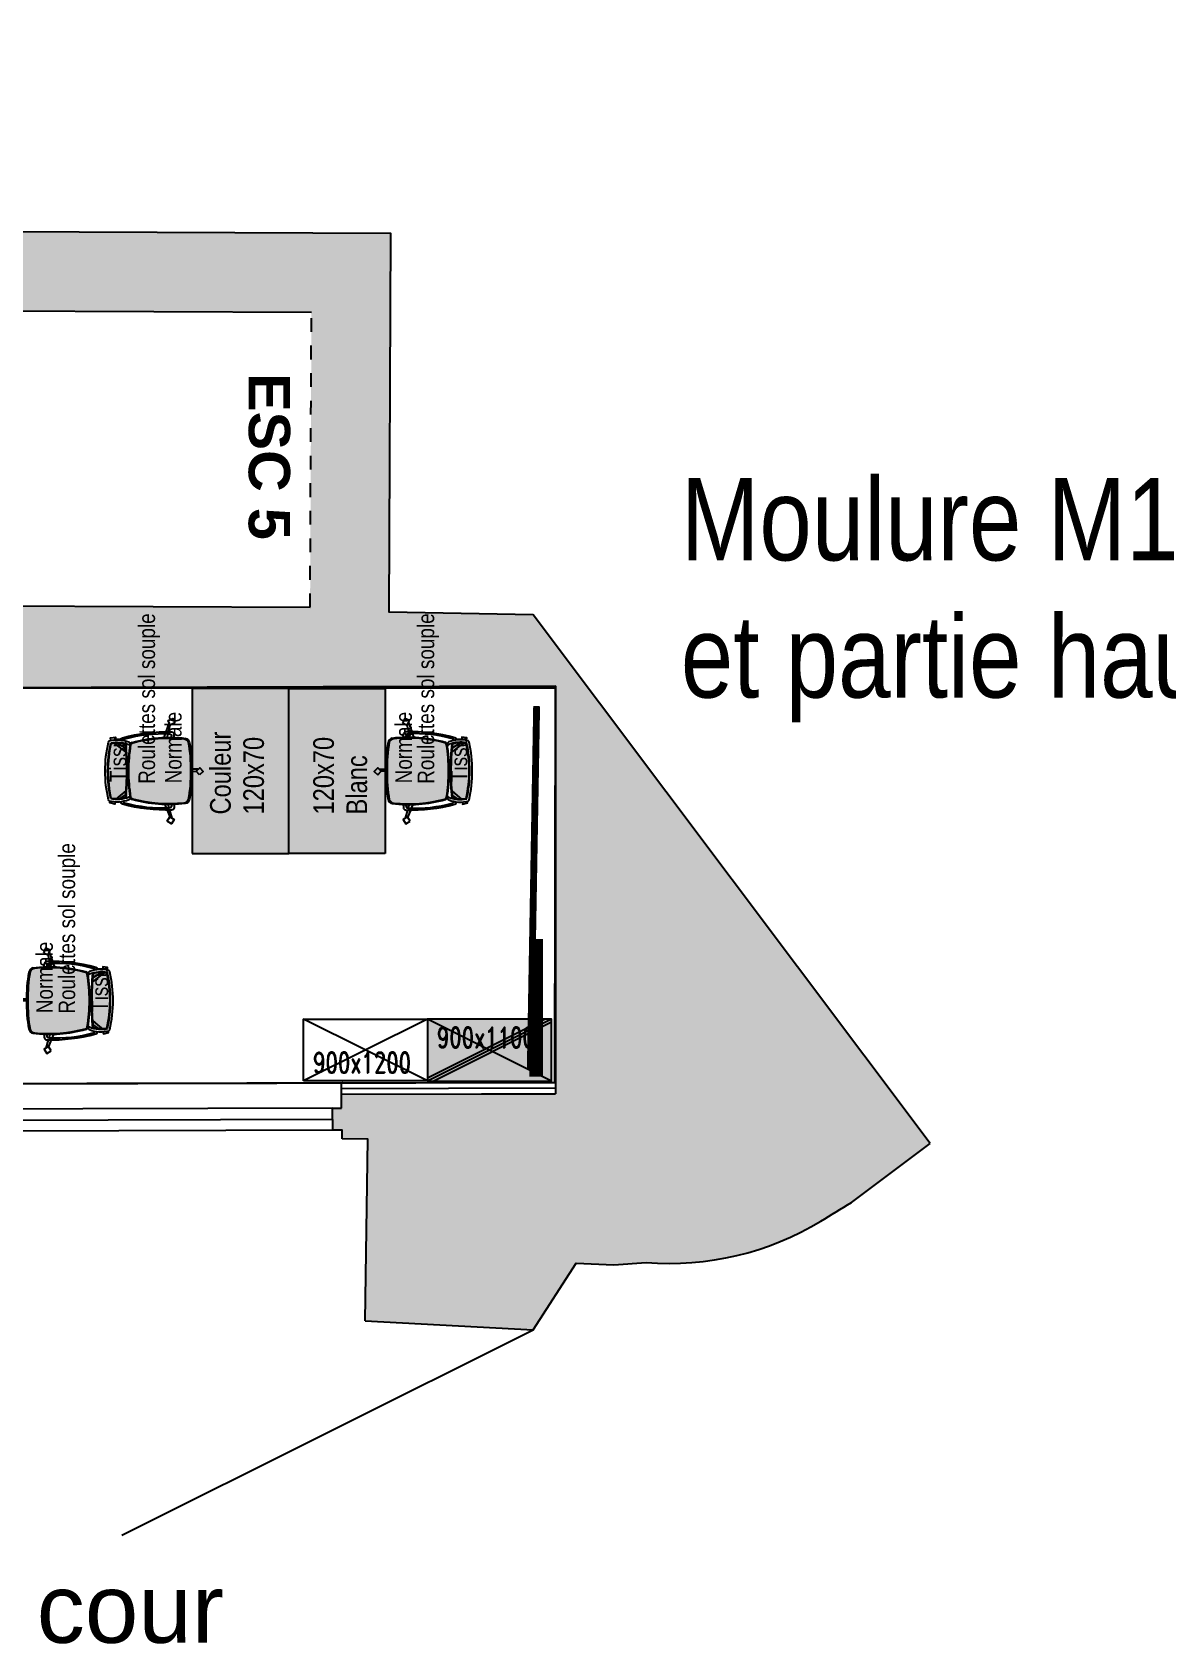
# Model space of a CAD drawing. Extents: x -27.9 to 24.1, y -8.6 to 57.6.
# Drawn here: x -6.08 to 2.16, y 18.77 to 30.47 of the extents above; entities that cross this region are included whole.
import ezdxf
from ezdxf.enums import TextEntityAlignment as Align

# ---------------------------------------------------------------- set-up
doc = ezdxf.new("R2010")
doc.units = 0
doc.header["$LTSCALE"] = 0.002
for name, pattern in [('CACHE', [0.375, 0.25, -0.125]), ('CACHE2', [4.7625, 3.175, -1.5875]), ('CONTINU', [0]), ('HIDDEN', [9.525, 6.35, -3.175])]:
    doc.linetypes.add(name, pattern=pattern)
for name, color, linetype in [('01-FAC_CHASSIS EXI', 4, 'Continuous'), ('01-STR_MACONNERIE_HACH', 252, 'Continuous'), ('02-ISOLATION', 6, 'ISOLATION'), ('A-Etiq_Mob', 7, 'Continuous'), ('A-Etiquettes', 7, 'Continuous'), ('A-legende', 7, 'Continuous'), ('A-mobilier', 252, 'Continuous'), ('A-MobilierAQ', 7, 'Continuous')]:
    doc.layers.add(name, color=color, linetype=linetype)
doc.layers.add('A-MOQUETTE', color=7, linetype='Continuous', true_color=0xe0e9ff)
doc.layers.add('couleur siege', color=1, linetype='Continuous', true_color=0xff0000)
doc.styles.add('ARIAL', font='arial.ttf')
doc.styles.add('COTE 100', font='arial.ttf', dxfattribs={"height": 0.15})
doc.styles.add('ROMAND', font='romand__.ttf', dxfattribs={"width": 0.7})
doc.styles.get("Standard").update_dxf_attribs({"font": 'ARIALN.TTF'})
doc.linetypes.add('ISOLATION', pattern='A,0.00254,-2.54,[134,ltypeshp.shx,S=2.54,R=0,X=-2.54,Y=0],-5.08,[134,ltypeshp.shx,S=2.54,R=180,X=2.54,Y=0],-2.54', length=10.16254)

# ---------------------------------------------------------------- blocks, each defined once
blk = doc.blocks.new('Poste127')
at = {"transparency": 33554582}
h = blk.add_hatch(color=256, dxfattribs=at)
h.dxf.hatch_style = 1
h.set_gradient(color1=(199, 200, 202), color2=(255, 246, 230), tint=1, name='CURVED')
h.paths.add_polyline_path([(0, 0.7), (0, 0), (1.2, 0), (1.2, 0.7)])
blk.add_lwpolyline([(0, 0.7), (0, 0), (1.2, 0), (1.2, 0.7)], close=True)
at = {"layer": 'A-Etiq_Mob'}
for tag, p in [('FINITION', (0.284, 0.421)), ('DIM', (0.284, 0.18))]:
    blk.add_attdef(tag, p, '', height=0.15, dxfattribs=at)
blk = doc.blocks.new('chaise')
at = {"layer": 'A-mobilier', "ltscale": 0.1, "true_color": 0xc7c8ca}
h = blk.add_hatch(color=9, dxfattribs=at)
h.dxf.hatch_style = 1
h.paths.add_polyline_path([(0.272, 0.456, 0.30076), (0.236, 0.489, 0.043342), (0.008, 0.509, 0.043342), (-0.219, 0.489, 0.300759), (-0.255, 0.456, 0.09791), (-0.223, 0.027, 0.292085), (-0.207, 0.013, 0.040929), (0.008, -0.005, 0.040929), (0.223, 0.013, 0.292085), (0.239, 0.027, 0.09791)])
h.paths.add_polyline_path([(0.159, -0.024, 0.015765), (0.008, -0.018, 0.016739), (-0.152, -0.025), (-0.19, -0.069), (-0.218, -0.103, 0.040824), (-0.213, -0.142, 0.054873), (0.008, -0.167, 0.054873), (0.23, -0.142, 0.02252), (0.233, -0.121), (0.219, -0.101)])
h.paths.add_polyline_path([(0.191, -0.026, 0.003373), (0.159, -0.024), (0.219, -0.101), (0.233, -0.121, 0.02535), (0.235, -0.097)])
h.paths.add_polyline_path([(0.226, -0.03, 0.0036), (0.191, -0.026), (0.235, -0.097, 0.0714)])
h.paths.add_polyline_path([(-0.152, -0.025, 0.003505), (-0.185, -0.027), (-0.196, -0.043), (-0.217, -0.075, 0.030269), (-0.218, -0.103), (-0.19, -0.069)])
h.paths.add_polyline_path([(-0.185, -0.027, 0.002494), (-0.209, -0.03, 0.048116), (-0.217, -0.075), (-0.196, -0.043)], flags=17)
at = {"layer": 'A-mobilier'}
for p, q in [((0.004, 0.509), (0.006, 0.543)), ((0.022, 0.558), (0.023, 0.509)), ((-0.374, 0.349), (-0.308, 0.33)), ((-0.308, 0.308), (-0.363, 0.33)), ((-0.292, 0.326), (-0.283, 0.323)), ((-0.262, 0.365), (-0.287, 0.365)), ((-0.263, 0.345), (-0.272, 0.345)), ((0.279, 0.365), (0.303, 0.365)), ((0.279, 0.345), (0.288, 0.345)), ((0.279, 0.31), (0.309, 0.317)), ((0.309, 0.293), (0.279, 0.282)), ((0.324, 0.32), (0.378, 0.334)), ((0.398, 0.325), (0.324, 0.298)), ((-0.242, -0.066), (-0.241, -0.066)), ((-0.19, -0.069), (-0.219, -0.105)), ((-0.217, -0.075), (-0.196, -0.043)), ((0.233, -0.121), (0.219, -0.101)), ((0.258, -0.066), (0.257, -0.066))]:
    blk.add_line(p, q, dxfattribs=at)
at = {"layer": 'A-mobilier', "linetype": 'HIDDEN'}
for p, q in [((-0.263, 0.29), (-0.293, 0.302)), ((-0.283, 0.323), (-0.263, 0.317)), ((-0.196, -0.043), (-0.185, -0.027)), ((-0.152, -0.025), (-0.19, -0.069)), ((0.219, -0.101), (0.159, -0.024)), ((0.191, -0.026), (0.235, -0.097))]:
    blk.add_line(p, q, dxfattribs=at)
at = {"layer": 'A-mobilier'}
for points in [[(-0.024, 0.57), (0.006, 0.543), (0.034, 0.572), (0.003, 0.6)], [(-0.398, 0.31), (-0.363, 0.331), (-0.383, 0.366), (-0.418, 0.345)], [(0.395, 0.371), (0.378, 0.334), (0.415, 0.317), (0.432, 0.354)]]:
    blk.add_lwpolyline(points, close=True, dxfattribs=at)
for points in [[(-0.243, -0.109), (-0.259, -0.113), (-0.25, -0.153), (-0.237, -0.15)], [(0.255, -0.145), (0.275, -0.147), (0.28, -0.107), (0.259, -0.105)]]:
    blk.add_lwpolyline(points, dxfattribs=at)
for centre, radius, start, end in [((0.845, 0.323), 1.108, 173.1278, 195.4958), ((0.845, 0.323), 1.103, 173.7387, 195.3268), ((-0.212, 0.445), 0.0447, 99.9272, 166.8835), ((-0.203, 0.434), 0.0495, 115.9014, 169.3298), ((-0.019, -0.687), 1.184, 88.7046, 100.0235), ((0.008, -0.811), 1.32, 90, 99.927), ((0.008, -0.811), 1.32, 80.073, 90), ((0.035, -0.687), 1.184, 79.9765, 91.2954), ((-0.829, 0.323), 1.103, 344.6732, 6.2613), ((0.228, 0.445), 0.0447, 13.1165, 80.0728), ((-0.829, 0.323), 1.108, 344.5042, 6.8722), ((0.219, 0.434), 0.0495, 10.6702, 64.0986), ((1.039, 0.304), 1.347, 178.2197, 195.2822), ((-0.287, 0.345), 0.02, 90, 178.2197), ((0.842, 0.272), 1.135, 177.2781, 195.5028), ((-0.272, 0.325), 0.02, 90, 177.2781), ((-0.826, 0.272), 1.135, 344.4972, 2.7219), ((-1.023, 0.304), 1.347, 344.7178, 1.7803), ((0.288, 0.325), 0.02, 2.7219, 90), ((0.303, 0.345), 0.02, 1.7803, 90), ((-0.207, -0.008), 0.02, 80.7555, 159.0187), ((-0.204, 0.032), 0.02, 195.4958, 260.6251), ((0.02, -0.095), 0.243, 156.8702, 192.2258), ((-0.2, 0.037), 0.02, 195.3268, 260.7665), ((0.008, 1.315), 1.32, 260.6251, 270), ((-0.186, -0.008), 0.02, 114.7785, 159.0187), ((0.008, 1.315), 1.315, 260.7665, 270), ((0.008, 1.315), 1.315, 270, 279.2335), ((0.008, 1.315), 1.32, 270, 279.3749), ((0.202, -0.008), 0.02, 20.9813, 65.2215), ((0.216, 0.037), 0.02, 279.2335, 344.6732), ((0.223, -0.008), 0.02, 20.9813, 99.2445), ((-0.003, -0.095), 0.243, 347.7742, 23.1298), ((0.22, 0.032), 0.02, 279.3749, 344.5042), ((-0.241, -0.046), 0.02, 195.2822, 270), ((-0.233, -0.026), 0.02, 195.5028, 252.7294), ((0.02, -0.095), 0.263, 159.0187, 193.9621), ((0.02, -0.095), 0.238, 164.1556, 191.4603), ((0.031, -2.412), 2.399, 90.5363, 95.8288), ((0.031, -2.412), 2.394, 90.5374, 95.7482), ((-0.014, -2.412), 2.399, 84.1712, 89.4637), ((-0.014, -2.412), 2.394, 84.2518, 89.4626), ((-0.003, -0.095), 0.238, 348.5397, 15.8444), ((-0.003, -0.095), 0.263, 346.0379, 20.9813), ((0.249, -0.026), 0.02, 287.2706, 344.4972), ((0.257, -0.046), 0.02, 270, 344.7178), ((-0.22, -0.145), 0.02, 218.589, 257.0335), ((0.01, 0.853), 1.044, 257.0335, 269.9004), ((0.01, 0.853), 1.024, 257.1546, 269.8984), ((0.01, 0.853), 1.019, 257.3346, 269.8979), ((0.006, 0.853), 1.019, 270.1021, 282.6654), ((0.006, 0.853), 1.024, 270.1016, 282.8454), ((0.006, 0.853), 1.044, 270.0996, 282.9665), ((0.236, -0.145), 0.02, 282.9665, 321.411)]:
    blk.add_arc(centre, radius, start, end, dxfattribs=at)
blk = doc.blocks.new('SiègeT1')
at = {"layer": 'couleur siege', "true_color": 0x8a6689}
for points in [[(-0.194, 0.224), (-0.077, 0.21), (0.039, 0.212), (0.155, 0.217), (0.198, 0.222), (0.203, 0.244), (0.204, 0.282), (0.201, 0.321), (0.123, 0.338), (0.039, 0.343), (-0.023, 0.345), (-0.098, 0.338), (-0.149, 0.331), (-0.196, 0.322), (-0.202, 0.3), (-0.201, 0.265)], [(-0.208, -0.236), (-0.225, -0.22), (-0.234, -0.197), (-0.236, -0.14), (-0.238, -0.076), (-0.234, -0.012), (-0.228, 0.045), (-0.218, 0.102), (-0.211, 0.132), (-0.201, 0.169), (-0.197, 0.177), (-0.184, 0.18), (-0.12, 0.188), (-0.049, 0.193), (0.009, 0.195), (0.077, 0.193), (0.132, 0.188), (0.169, 0.183), (0.191, 0.179), (0.199, 0.177), (0.204, 0.173), (0.207, 0.164), (0.219, 0.115), (0.231, 0.045), (0.237, -0.005), (0.241, -0.063), (0.241, -0.105), (0.24, -0.159), (0.236, -0.197), (0.235, -0.21), (0.229, -0.22), (0.222, -0.229), (0.213, -0.234), (0.207, -0.236), (0.175, -0.242), (0.114, -0.248), (0.051, -0.251), (-0.05, -0.252), (-0.126, -0.247), (-0.191, -0.238)]]:
    blk.add_hatch(color=8, dxfattribs=at).paths.add_polyline_path(points)
at = {"extrusion": (0, 0, -1), "xscale": 0.8999999999999986, "yscale": 0.8999999999999986, "zscale": -0.9, "rotation": 180}
blk.add_blockref('chaise', (0.005, 0.195), dxfattribs=at)
at = {"layer": 'A-Etiq_Mob', "style": 'ROMAND', "width": 0.7}
for tag, p in [('FINITION', (-0.079, 0.177)), ('PIETEMENT', (-0.091, -0.031)), ('ASSISE', (-0.088, -0.224)), ('COULEUR', (-0.104, -0.424))]:
    blk.add_attdef(tag, p, '', height=0.15, dxfattribs=at)
blk = doc.blocks.new('Poste127Couleur')
at = {"transparency": 33554582}
h = blk.add_hatch(color=256, dxfattribs=at)
h.dxf.hatch_style = 1
h.set_gradient(color1=(169, 83, 160), color2=(255, 246, 230), tint=1, name='CURVED')
h.paths.add_polyline_path([(0, 0.703), (0, 0.003), (1.2, 0.003), (1.2, 0.703)])
blk.add_lwpolyline([(0, 0.7), (0, 0), (1.2, 0), (1.2, 0.7)], close=True)
at = {"layer": 'A-Etiq_Mob'}
for tag, p in [('STRATIFIE', (0.284, 0.421)), ('DIM', (0.284, 0.18))]:
    blk.add_attdef(tag, p, '', height=0.15, dxfattribs=at)
blk = doc.blocks.new('Xref-R3-2018-11')
at = {"layer": '01-STR_MACONNERIE_HACH'}
h = blk.add_hatch(color=256, dxfattribs=at)
h.dxf.hatch_style = 1
edge = h.paths.add_edge_path()
edge.add_line((-6.21, 18.836), (0.023, 18.854))
edge.add_line((0.023, 18.854), (0.201, 18.854))
edge.add_line((0.201, 18.854), (0.449, 18.854))
edge.add_line((0.449, 18.854), (0.449, 18.72))
edge.add_line((0.449, 18.72), (0.449, 18.425))
edge.add_line((0.449, 18.425), (0.449, 16.685))
edge.add_line((0.449, 16.685), (0.449, 16.487))
edge.add_line((0.449, 16.487), (0.449, 15.894))
edge.add_line((0.449, 15.894), (0.179, 15.894))
edge.add_line((0.179, 15.894), (-0.005, 15.894))
edge.add_line((-0.005, 15.894), (-1.105, 15.891))
edge.add_line((-1.105, 15.891), (-1.105, 15.791))
edge.add_line((-1.105, 15.791), (-1.17, 15.791))
edge.add_line((-1.17, 15.791), (-1.169, 15.631))
edge.add_line((-1.169, 15.631), (-1.102, 15.631))
edge.add_line((-1.102, 15.631), (-1.102, 15.568))
edge.add_line((-1.102, 15.568), (-0.915, 15.565))
edge.add_line((-0.915, 15.565), (-0.933, 14.246))
edge.add_line((-0.933, 14.246), (0.286, 14.181))
edge.add_line((0.286, 14.181), (0.599, 14.665))
edge.add_line((0.599, 14.665), (0.871, 14.653))
edge.add_line((0.871, 14.653), (1.106, 14.67))
edge.add_arc((1.275, 16.782), 2.119, 265.4303, 301.2709)
edge.add_arc((40.798, -48.297), 74.021, 121.07038, 121.27092, ccw=False)
edge.add_line((2.596, 15.105), (3.168, 15.533))
edge.add_line((3.168, 15.533), (0.286, 19.372))
edge.add_line((0.286, 19.372), (-0.76, 19.393))
edge.add_line((-0.76, 19.393), (-0.747, 22.141))
edge.add_line((-0.747, 22.141), (-5.843, 22.165))
edge.add_line((-5.843, 22.165), (-6.305, 22.164))
edge.add_line((-6.305, 22.164), (-6.302, 20.548))
edge.add_line((-6.302, 20.548), (-6.242, 20.548))
edge.add_line((-6.242, 20.548), (-6.242, 20.548))
edge.add_line((-6.242, 20.548), (-5.73, 20.549))
edge.add_line((-5.73, 20.549), (-5.727, 21.265))
edge.add_line((-5.727, 21.265), (-5.527, 21.264))
edge.add_line((-5.527, 21.264), (-5.526, 21.589))
edge.add_line((-5.526, 21.589), (-1.324, 21.57))
edge.add_line((-1.324, 21.57), (-1.334, 19.428))
edge.add_line((-1.334, 19.428), (-4.716, 19.444))
edge.add_line((-4.716, 19.444), (-4.715, 19.584))
edge.add_line((-4.715, 19.584), (-5.115, 19.586))
edge.add_line((-5.115, 19.586), (-5.116, 19.446))
edge.add_line((-5.116, 19.446), (-5.736, 19.449))
edge.add_line((-5.736, 19.449), (-5.735, 19.559))
edge.add_line((-5.735, 19.559), (-6.24, 19.558))
edge.add_line((-6.24, 19.558), (-6.241, 19.558))
edge.add_line((-6.241, 19.558), (-6.301, 19.558))
edge.add_line((-6.301, 19.558), (-6.299, 18.836))
edge.add_line((-6.299, 18.836), (-6.21, 18.836))
for p, q in [((-5.526, 21.589), (-1.324, 21.57)), ((-4.716, 19.444), (-1.334, 19.428)), ((-3.345, 18.845), (-1.637, 18.849)), ((-1.105, 15.891), (-0.005, 15.894)), ((-1.17, 15.791), (-1.105, 15.791)), ((-2.701, 12.691), (0.286, 14.181))]:
    blk.add_line(p, q)
at = {"linetype": 'Continuous'}
blk.add_line((0.449, 16.744), (0.449, 18.374), dxfattribs=at)
for points in [[(3.168, 15.533), (0.286, 19.372), (-0.76, 19.393), (-0.747, 22.141), (-5.843, 22.165)], [(-1.557, 18.85), (0.023, 18.854)], [(-1.105, 15.791), (-1.105, 15.891)], [(-1.169, 15.631), (-1.17, 15.791)], [(-1.102, 15.568), (-1.102, 15.631), (-1.169, 15.631)], [(-0.933, 14.246), (-0.915, 15.565), (-1.102, 15.568)]]:
    blk.add_lwpolyline(points)
at = {"linetype": 'CACHE2'}
blk.add_lwpolyline([(-1.334, 19.428), (-1.324, 21.57)], dxfattribs=at)
at = {"linetype": 'CONTINU'}
for points in [[(0.023, 18.854), (0.449, 18.854)], [(0.449, 18.854), (0.449, 15.894)], [(-0.09, 15.894), (0.449, 15.894)]]:
    blk.add_lwpolyline(points, dxfattribs=at)
blk.add_lwpolyline([(-0.933, 14.246), (0.286, 14.181), (0.599, 14.665), (0.871, 14.653), (0.871, 14.653), (1.106, 14.67, 0.157672), (2.375, 14.971, -0.000875), (2.596, 15.105), (3.168, 15.533)], format="xyb")
at = {"layer": '01-FAC_CHASSIS EXI', "linetype": 'CONTINU'}
blk.add_line((-6.609, 15.695), (-1.17, 15.711), dxfattribs=at)
at = {"layer": '01-FAC_CHASSIS EXI'}
for points in [[(-1.17, 15.791), (-6.609, 15.775)], [(-1.169, 15.631), (-6.609, 15.615)]]:
    blk.add_lwpolyline(points, dxfattribs=at)
at = {"layer": '02-ISOLATION', "linetype": 'CONTINU'}
for points in [[(0.449, 15.976), (-1.105, 15.971), (-6.654, 15.965), (-7.634, 15.956)], [(-1.105, 15.891), (-1.105, 15.971)]]:
    blk.add_lwpolyline(points, dxfattribs=at)
at = {"layer": '02-ISOLATION', "linetype": 'ISOLATION', "ltscale": 0.004}
blk.add_lwpolyline([(0.449, 15.936), (-1.105, 15.931), (-1.105, 15.931)], dxfattribs=at)
at = {"style": 'ARIAL'}
blk.add_text('Vide sur cour', height=0.5, dxfattribs=at).set_placement((-6.075, 11.908))
at = {"insert": (-1.479, 21.128), "char_height": 0.3, "width": 1.4724, "attachment_point": 1, "rotation": 269.9558, "style": 'COTE 100'}
blk.add_mtext('{\\fArial|b1|i0|c0|p34;ESC 5}', dxfattribs=at)
blk = doc.blocks.new('armoire90Réhausse')
at = {"true_color": 0xfdedc9}
h = blk.add_hatch(color=254, dxfattribs=at)
h.dxf.hatch_style = 1
h.paths.add_polyline_path([(0, 0.45), (0, 0), (0.9, 0), (0.9, 0.45)])
blk.add_lwpolyline([(0, 0.45), (0, 0), (0.9, 0), (0.9, 0.45)], close=True)
for points in [[(0.9, 0), (0, 0.45)], [(0.9, 0.45), (0, 0)], [(0.855, 0.45), (0, 0.022)], [(0.9, 0.428), (0.045, 0)]]:
    blk.add_lwpolyline(points)
at = {"layer": 'A-Etiq_Mob', "style": 'ROMAND', "width": 0.7}
for tag, p in [('DIMENSION', (0.068, 0.242)), ('FINITION', (0.068, 0.001)), ('PORTES', (0.068, -0.239))]:
    blk.add_attdef(tag, p, '', height=0.15, dxfattribs=at)
blk = doc.blocks.new('armoire90')
blk.add_lwpolyline([(0, 0.45), (0, 0), (0.9, 0), (0.9, 0.45)], close=True)
for points in [[(0.9, 0), (0, 0.45)], [(0.9, 0.45), (0, 0)]]:
    blk.add_lwpolyline(points)
at = {"layer": 'A-Etiq_Mob', "style": 'ROMAND', "width": 0.7}
for tag, p in [('DIMENSION', (0.068, 0.242)), ('FINITION', (0.068, 0.001)), ('PORTES', (0.068, -0.239))]:
    blk.add_attdef(tag, p, '', height=0.15, dxfattribs=at)

msp = doc.modelspace()

# ---------------------------------------------------------------- linework, layer by layer
at = {"ltscale": 0.01}
msp.add_lwpolyline([(-14.917, 39.728), (-15.203, 27.056), (-15.371, 27.057), (-15.462, 23.217), (-15.268, 23.212), (-15.282, 22.725), (-12.432, 22.746), (-12.392, 25.09), (-12.392, 28.357), (-10.632, 28.357), (-10.632, 25.052), (-10.321, 25.047), (-10.356, 22.826), (-2.28, 22.845), (-2.276, 25.723), (-9.024, 25.705), (-9.025, 27.417), (-9.106, 27.417), (-9.131, 43.163)], dxfattribs=at)
at = {"layer": 'A-Etiquettes', "color": 1, "true_color": 0xff0000, "const_width": 0.1}
msp.add_lwpolyline([(-2.416, 22.889), (-2.416, 23.889)], dxfattribs=at)
at = {"layer": 'A-legende', "color": 205, "linetype": 'CACHE', "ltscale": 5, "true_color": 0x8546b9, "const_width": 0.05}
msp.add_lwpolyline([(-2.413, 25.579), (-2.459, 22.946)], dxfattribs=at)
at = {"layer": 'A-MOQUETTE'}
msp.add_lwpolyline([(-2.276, 25.71), (-8.716, 25.71), (-8.707, 22.829), (-3.82, 22.846), (-3.82, 22.846), (-2.28, 22.843)], close=True, dxfattribs=at)

# ---------------------------------------------------------------- block references
at = {"ltscale": 0.01}
msp.add_blockref('Xref-R3-2018-11', (-2.724, 6.869), dxfattribs=at)
at = {"layer": 'A-mobilier'}
ref = msp.add_blockref('SiègeT1', (-5.179, 25.106), dxfattribs=dict(at, rotation=90.00000000000006))
ref.add_attrib('FINITION', 'Tissu', dxfattribs={"layer": 'A-Etiq_Mob', "height": 0.12, "rotation": 90}).set_placement((-5.356, 25.027), align=Align.BOTTOM_LEFT)
ref.add_attrib('ASSISE', 'Normale', dxfattribs={"layer": 'A-Etiq_Mob', "height": 0.12, "rotation": 90}).set_placement((-4.955, 25.018), align=Align.BOTTOM_LEFT)
ref.add_attrib('PIETEMENT', 'Roulettes sol souple', dxfattribs={"layer": 'A-Etiq_Mob', "height": 0.12, "rotation": 90}).set_placement((-5.148, 25.015), align=Align.BOTTOM_LEFT)
ref = msp.add_blockref('SiègeT1', (-3.247, 25.106), dxfattribs=dict(at, xscale=-1, rotation=270.0000000000002))
ref.add_attrib('FINITION', 'Tissu', dxfattribs={"layer": 'A-Etiq_Mob', "height": 0.12, "rotation": 90}).set_placement((-2.881, 25.027), align=Align.BOTTOM_LEFT)
ref.add_attrib('ASSISE', 'Normale', dxfattribs={"layer": 'A-Etiq_Mob', "height": 0.12, "rotation": 90}).set_placement((-3.283, 25.018), align=Align.BOTTOM_LEFT)
ref.add_attrib('PIETEMENT', 'Roulettes sol souple', dxfattribs={"layer": 'A-Etiq_Mob', "height": 0.12, "rotation": 90}).set_placement((-3.121, 25.015), align=Align.BOTTOM_LEFT)
at = {"layer": 'A-mobilier', "ltscale": 0.1, "rotation": 90.00000000000006}
msp.add_blockref('Poste127Couleur', (-4.213, 24.508), dxfattribs=at).add_auto_attribs({'STRATIFIE': 'Couleur', 'DIM': '120x70'})
at = {"layer": 'A-mobilier', "ltscale": 0.1}
ref = msp.add_blockref('Poste127', (-4.213, 24.508), dxfattribs=dict(at, xscale=-1, rotation=270.0000000000002))
ref.add_attrib('STRATIFIE', 'Blanc', (-3.644, 24.792), dxfattribs={"layer": 'A-Etiq_Mob', "ltscale": 0.1, "height": 0.15, "rotation": 90})
ref.add_attrib('DIM', '120x70', (-3.885, 24.792), dxfattribs={"layer": 'A-Etiq_Mob', "ltscale": 0.1, "height": 0.15, "rotation": 90})
at = {"layer": 'A-mobilier'}
ref = msp.add_blockref('SiègeT1', (-5.855, 23.438), dxfattribs=dict(at, xscale=-1, rotation=270.0000000000002))
ref.add_attrib('FINITION', 'Tissu', dxfattribs={"layer": 'A-Etiq_Mob', "height": 0.12, "rotation": 90}).set_placement((-5.489, 23.358), align=Align.BOTTOM_LEFT)
ref.add_attrib('ASSISE', 'Normale', dxfattribs={"layer": 'A-Etiq_Mob', "height": 0.12, "rotation": 90}).set_placement((-5.89, 23.349), align=Align.BOTTOM_LEFT)
ref.add_attrib('PIETEMENT', 'Roulettes sol souple', dxfattribs={"layer": 'A-Etiq_Mob', "height": 0.12, "rotation": 90}).set_placement((-5.728, 23.346), align=Align.BOTTOM_LEFT)
at = {"layer": 'A-MobilierAQ', "ltscale": 0.1}
ref = msp.add_blockref('armoire90', (-4.105, 23.307), dxfattribs=dict(at, xscale=-1, rotation=180))
ref.add_attrib('DIMENSION', '900x1200', (-4.036, 22.915), dxfattribs={"layer": 'A-Etiq_Mob', "ltscale": 0.1, "height": 0.15, "style": 'ROMAND', "width": 0.7})
msp.add_blockref('armoire90Réhausse', (-3.205, 22.855), dxfattribs=at).add_auto_attribs({'DIMENSION': '900x1100'})

# ---------------------------------------------------------------- texts
at = {"layer": 'A-legende', "ltscale": 0.1, "insert": (-1.366, 27.235), "char_height": 0.59757, "attachment_point": 1}
msp.add_mtext_dynamic_manual_height_columns('Moulure M1 : Orac Decor PB513 Basixx Elements en partie basse et partie haute + cimaise', width=20.60243, gutter_width=12.5, heights=[0], dxfattribs=at)

doc.saveas('drawing.dxf')
